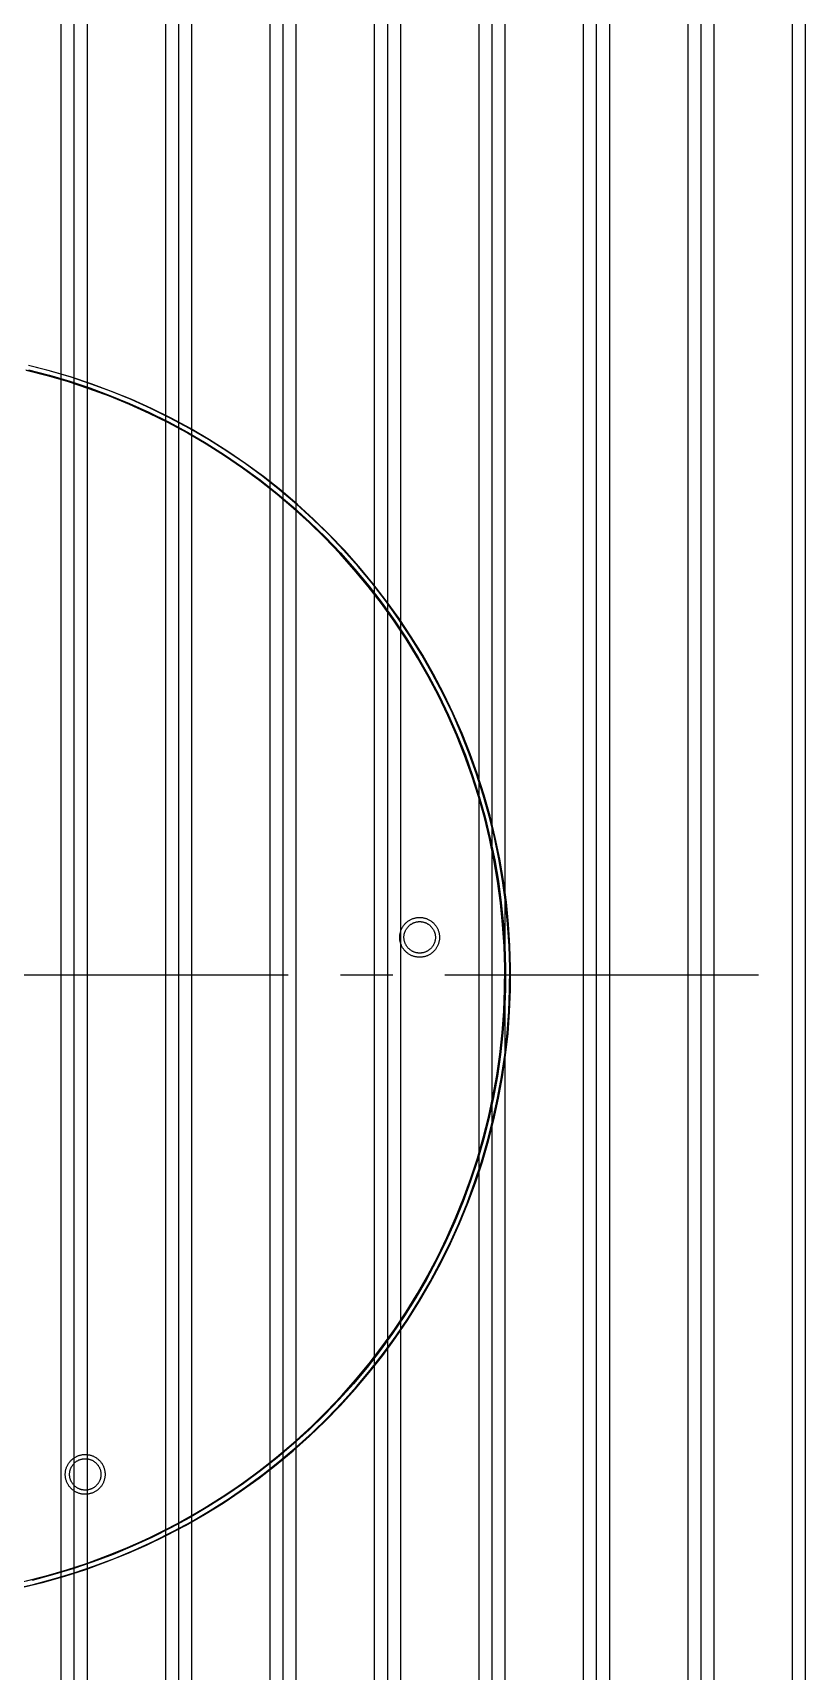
# Model space of a CAD drawing. Header units: inches. Extents: x -12478 to 399182, y -23212 to 525552.
# Drawn here: x 58603.7 to 58787.6, y 5479.4 to 5871.3 of the extents above; entities that cross this region are included whole.
import ezdxf

# ---------------------------------------------------------------- set-up
doc = ezdxf.new("R2010")
doc.units = ezdxf.units.IN
doc.header["$LTSCALE"] = 1000
doc.header["$MEASUREMENT"] = 0
doc.linetypes.add('CENTER2', pattern=[1.125, 0.75, -0.125, 0.125, -0.125])
doc.layers.add('8', color=8, linetype='Continuous')
doc.layers.add('A-ANNO-TXT3', color=252, linetype='Continuous')
doc.layers.add('Default', color=7, linetype='Continuous', true_color=0x000000)
doc.layers.add('Sanitary', color=253, linetype='Continuous', lineweight=0)

# ---------------------------------------------------------------- blocks, each defined once
blk = doc.blocks.new('Raindance S Showerpipe 300 1jet+thermostat 27114000 top')
at = {"layer": 'Default', "color": 0}
for p, q in [((193.92, -1474.5), (195.06, -1479.49)), ((194.4, -1477.01), (195.65, -1482.09)), ((195.3, -1475.25), (196.47, -1480.19)), ((195.06, -1479.49), (196.37, -1484.45)), ((197.06, -1482.55), (195.8, -1477.55)), ((197.33, -1484.17), (196.03, -1479.26)), ((196.47, -1480.19), (197.8, -1485.09)), ((484.23, -1482.8), (485.51, -1477.77)), ((485.51, -1477.85), (484.23, -1482.88)), ((485.55, -1478.47), (484.28, -1483.39)), ((485.24, -1483.66), (486.52, -1478.7)), ((485.34, -1483.45), (486.63, -1478.4)), ((195.65, -1482.09), (197.07, -1487.12)), ((196.37, -1484.45), (197.85, -1489.35)), ((198.5, -1487.51), (197.06, -1482.55)), ((198.8, -1489.04), (197.33, -1484.17)), ((197.8, -1485.09), (199.31, -1489.95)), ((484.23, -1482.88), (482.77, -1487.86)), ((482.78, -1487.78), (484.23, -1482.8)), ((484.28, -1483.39), (482.83, -1488.27)), ((483.79, -1488.57), (485.24, -1483.66)), ((483.88, -1488.45), (485.34, -1483.45)), ((197.07, -1487.12), (198.67, -1492.1)), ((200.1, -1492.41), (198.5, -1487.51)), ((200.44, -1493.86), (198.8, -1489.04)), ((217.5, -1489.21), (217.6, -1489.08)), ((217.6, -1489.08), (217.7, -1488.95)), ((217.7, -1488.95), (217.81, -1488.82)), ((217.81, -1488.82), (217.92, -1488.7)), ((217.92, -1488.7), (218.03, -1488.58)), ((218.03, -1488.58), (218.15, -1488.47)), ((218.15, -1488.47), (218.28, -1488.36)), ((218.28, -1488.36), (218.4, -1488.25)), ((218.4, -1488.25), (218.53, -1488.15)), ((218.53, -1488.15), (218.67, -1488.06)), ((218.67, -1488.06), (218.81, -1487.96)), ((218.81, -1487.96), (218.95, -1487.88)), ((218.83, -1489.22), (218.93, -1489.13)), ((218.93, -1489.13), (219.03, -1489.05)), ((218.95, -1487.88), (219.09, -1487.79)), ((219.03, -1489.05), (219.13, -1488.97)), ((219.09, -1487.79), (219.24, -1487.72)), ((219.13, -1488.97), (219.24, -1488.89)), ((219.24, -1487.72), (219.38, -1487.64)), ((219.24, -1488.89), (219.35, -1488.82)), ((219.35, -1488.82), (219.46, -1488.75)), ((219.38, -1487.64), (219.54, -1487.58)), ((219.46, -1488.75), (219.57, -1488.69)), ((219.54, -1487.58), (219.69, -1487.52)), ((219.57, -1488.69), (219.69, -1488.62)), ((219.69, -1487.52), (219.84, -1487.46)), ((219.69, -1488.62), (219.8, -1488.57)), ((219.8, -1488.57), (219.92, -1488.51)), ((219.84, -1487.46), (220, -1487.41)), ((219.92, -1488.51), (220.04, -1488.47)), ((220, -1487.41), (220.16, -1487.36)), ((220.04, -1488.47), (220.17, -1488.42)), ((220.16, -1487.36), (220.32, -1487.32)), ((220.17, -1488.42), (220.29, -1488.38)), ((220.29, -1488.38), (220.42, -1488.35)), ((220.32, -1487.32), (220.48, -1487.29)), ((220.42, -1488.35), (220.54, -1488.31)), ((220.48, -1487.29), (220.64, -1487.26)), ((220.54, -1488.31), (220.67, -1488.29)), ((220.64, -1487.26), (220.81, -1487.24)), ((220.67, -1488.29), (220.8, -1488.26)), ((220.8, -1488.26), (220.93, -1488.25)), ((220.81, -1487.24), (220.97, -1487.22)), ((220.93, -1488.25), (221.06, -1488.23)), ((220.97, -1487.22), (221.14, -1487.21)), ((221.06, -1488.23), (221.19, -1488.22)), ((221.14, -1487.21), (221.3, -1487.2)), ((221.19, -1488.22), (221.32, -1488.22)), ((221.3, -1487.2), (221.47, -1487.2)), ((221.32, -1488.22), (221.45, -1488.22)), ((221.45, -1488.22), (221.58, -1488.22)), ((221.47, -1487.2), (221.63, -1487.21)), ((221.58, -1488.22), (221.71, -1488.23)), ((221.63, -1487.21), (221.8, -1487.22)), ((221.71, -1488.23), (221.84, -1488.25)), ((221.8, -1487.22), (221.96, -1487.24)), ((221.84, -1488.25), (221.97, -1488.26)), ((221.96, -1487.24), (222.13, -1487.26)), ((221.97, -1488.26), (222.1, -1488.29)), ((222.1, -1488.29), (222.23, -1488.31)), ((222.13, -1487.26), (222.29, -1487.29)), ((222.23, -1488.31), (222.35, -1488.34)), ((222.29, -1487.29), (222.45, -1487.32)), ((222.35, -1488.34), (222.48, -1488.38)), ((222.45, -1487.32), (222.61, -1487.36)), ((222.48, -1488.38), (222.6, -1488.42)), ((222.6, -1488.42), (222.72, -1488.46)), ((222.61, -1487.36), (222.77, -1487.41)), ((222.72, -1488.46), (222.85, -1488.51)), ((222.77, -1487.41), (222.93, -1487.46)), ((222.85, -1488.51), (222.97, -1488.57)), ((222.93, -1487.46), (223.08, -1487.51)), ((222.97, -1488.57), (223.08, -1488.62)), ((223.08, -1487.51), (223.24, -1487.58)), ((223.08, -1488.62), (223.2, -1488.68)), ((223.2, -1488.68), (223.31, -1488.75)), ((223.24, -1487.58), (223.39, -1487.64)), ((223.31, -1488.75), (223.42, -1488.82)), ((223.39, -1487.64), (223.54, -1487.71)), ((223.42, -1488.82), (223.53, -1488.89)), ((223.53, -1488.89), (223.64, -1488.97)), ((223.54, -1487.71), (223.68, -1487.79)), ((223.64, -1488.97), (223.74, -1489.05)), ((223.68, -1487.79), (223.83, -1487.87)), ((223.74, -1489.05), (223.84, -1489.13)), ((223.83, -1487.87), (223.97, -1487.96)), ((223.84, -1489.13), (223.94, -1489.22)), ((223.97, -1487.96), (224.1, -1488.05)), ((224.1, -1488.05), (224.24, -1488.15)), ((224.24, -1488.15), (224.37, -1488.25)), ((224.37, -1488.25), (224.49, -1488.36)), ((224.49, -1488.36), (224.62, -1488.47)), ((224.62, -1488.47), (224.74, -1488.58)), ((224.74, -1488.58), (224.85, -1488.7)), ((224.85, -1488.7), (224.96, -1488.82)), ((224.96, -1488.82), (225.07, -1488.95)), ((225.07, -1488.95), (225.17, -1489.08)), ((225.17, -1489.08), (225.27, -1489.21)), ((482.77, -1487.86), (481.14, -1492.79)), ((481.15, -1492.72), (482.78, -1487.78)), ((482.83, -1488.27), (481.23, -1493.1)), ((482.17, -1493.43), (483.79, -1488.57)), ((482.24, -1493.39), (483.88, -1488.45)), ((197.85, -1489.35), (199.49, -1494.2)), ((198.67, -1492.1), (200.44, -1497.02)), ((199.31, -1489.95), (200.97, -1494.75)), ((201.88, -1497.26), (200.1, -1492.41)), ((216.63, -1491.84), (216.64, -1491.68)), ((216.63, -1492.01), (216.63, -1491.84)), ((216.63, -1492.17), (216.63, -1492.01)), ((216.64, -1492.34), (216.63, -1492.17)), ((216.64, -1491.68), (216.65, -1491.51)), ((216.66, -1492.5), (216.64, -1492.34)), ((216.65, -1491.51), (216.67, -1491.35)), ((216.68, -1492.67), (216.66, -1492.5)), ((216.67, -1491.35), (216.69, -1491.18)), ((216.71, -1492.83), (216.68, -1492.67)), ((216.69, -1491.18), (216.72, -1491.02)), ((216.74, -1492.99), (216.71, -1492.83)), ((216.72, -1491.02), (216.76, -1490.86)), ((216.78, -1493.15), (216.74, -1492.99)), ((216.76, -1490.86), (216.8, -1490.7)), ((216.8, -1490.7), (216.85, -1490.54)), ((216.85, -1490.54), (216.9, -1490.38)), ((216.9, -1490.38), (216.95, -1490.23)), ((216.95, -1490.23), (217.02, -1490.08)), ((217.02, -1490.08), (217.09, -1489.93)), ((217.09, -1489.93), (217.16, -1489.78)), ((217.16, -1489.78), (217.24, -1489.63)), ((217.24, -1489.63), (217.32, -1489.49)), ((217.32, -1489.49), (217.41, -1489.35)), ((217.41, -1489.35), (217.5, -1489.21)), ((217.63, -1491.75), (217.64, -1491.62)), ((217.63, -1491.88), (217.63, -1491.75)), ((217.63, -1492.01), (217.63, -1491.88)), ((217.63, -1492.14), (217.63, -1492.01)), ((217.64, -1492.27), (217.63, -1492.14)), ((217.64, -1491.62), (217.66, -1491.49)), ((217.65, -1492.4), (217.64, -1492.27)), ((217.67, -1492.53), (217.65, -1492.4)), ((217.66, -1491.49), (217.68, -1491.36)), ((217.69, -1492.66), (217.67, -1492.53)), ((217.68, -1491.36), (217.7, -1491.23)), ((217.72, -1492.79), (217.69, -1492.66)), ((217.7, -1491.23), (217.73, -1491.11)), ((217.75, -1492.92), (217.72, -1492.79)), ((217.73, -1491.11), (217.76, -1490.98)), ((217.78, -1493.04), (217.75, -1492.92)), ((217.76, -1490.98), (217.8, -1490.86)), ((217.82, -1493.17), (217.78, -1493.04)), ((217.8, -1490.86), (217.84, -1490.73)), ((217.84, -1490.73), (217.88, -1490.61)), ((217.88, -1490.61), (217.93, -1490.49)), ((217.93, -1490.49), (217.99, -1490.37)), ((217.99, -1490.37), (218.05, -1490.25)), ((218.05, -1490.25), (218.11, -1490.14)), ((218.11, -1490.14), (218.17, -1490.03)), ((218.17, -1490.03), (218.24, -1489.91)), ((218.24, -1489.91), (218.32, -1489.81)), ((218.32, -1489.81), (218.39, -1489.7)), ((218.39, -1489.7), (218.47, -1489.6)), ((218.47, -1489.6), (218.56, -1489.5)), ((218.56, -1489.5), (218.65, -1489.4)), ((218.65, -1489.4), (218.74, -1489.31)), ((218.74, -1489.31), (218.83, -1489.22)), ((223.94, -1489.22), (224.03, -1489.31)), ((224.03, -1489.31), (224.12, -1489.4)), ((224.12, -1489.4), (224.21, -1489.5)), ((224.21, -1489.5), (224.3, -1489.6)), ((224.3, -1489.6), (224.38, -1489.7)), ((224.38, -1489.7), (224.45, -1489.8)), ((224.45, -1489.8), (224.53, -1489.91)), ((224.53, -1489.91), (224.6, -1490.02)), ((224.6, -1490.02), (224.66, -1490.13)), ((224.66, -1490.13), (224.73, -1490.25)), ((224.73, -1490.25), (224.78, -1490.37)), ((224.78, -1490.37), (224.84, -1490.48)), ((224.84, -1490.48), (224.89, -1490.6)), ((224.89, -1490.6), (224.93, -1490.73)), ((224.93, -1490.73), (224.97, -1490.85)), ((224.99, -1493.04), (224.96, -1493.16)), ((224.97, -1490.85), (225.01, -1490.98)), ((225.03, -1492.91), (224.99, -1493.04)), ((225.01, -1490.98), (225.04, -1491.1)), ((225.06, -1492.79), (225.03, -1492.91)), ((225.04, -1491.1), (225.07, -1491.23)), ((225.09, -1492.66), (225.06, -1492.79)), ((225.07, -1491.23), (225.1, -1491.36)), ((225.11, -1492.53), (225.09, -1492.66)), ((225.1, -1491.36), (225.11, -1491.49)), ((225.11, -1491.49), (225.13, -1491.62)), ((225.12, -1492.4), (225.11, -1492.53)), ((225.14, -1492.27), (225.12, -1492.4)), ((225.13, -1491.62), (225.14, -1491.75)), ((225.14, -1491.75), (225.15, -1491.88)), ((225.15, -1492.01), (225.14, -1492.14)), ((225.14, -1492.14), (225.14, -1492.27)), ((225.15, -1491.88), (225.15, -1492.01)), ((225.27, -1489.21), (225.36, -1489.35)), ((225.36, -1489.35), (225.45, -1489.48)), ((225.45, -1489.48), (225.54, -1489.63)), ((225.54, -1489.63), (225.62, -1489.77)), ((225.62, -1489.77), (225.69, -1489.92)), ((225.69, -1489.92), (225.76, -1490.07)), ((225.76, -1490.07), (225.82, -1490.22)), ((225.82, -1490.22), (225.88, -1490.38)), ((225.88, -1490.38), (225.93, -1490.54)), ((225.93, -1490.54), (225.98, -1490.69)), ((225.98, -1490.69), (226.02, -1490.85)), ((226.04, -1492.98), (226, -1493.14)), ((226.02, -1490.85), (226.05, -1491.02)), ((226.07, -1492.82), (226.04, -1492.98)), ((226.05, -1491.02), (226.08, -1491.18)), ((226.1, -1492.66), (226.07, -1492.82)), ((226.08, -1491.18), (226.11, -1491.34)), ((226.12, -1492.5), (226.1, -1492.66)), ((226.11, -1491.34), (226.13, -1491.51)), ((226.13, -1492.33), (226.12, -1492.5)), ((226.13, -1491.51), (226.14, -1491.67)), ((226.14, -1492.17), (226.13, -1492.33)), ((226.14, -1491.67), (226.15, -1491.84)), ((226.15, -1492), (226.14, -1492.17)), ((226.15, -1491.84), (226.15, -1492)), ((481.14, -1492.79), (479.34, -1497.67)), ((479.35, -1497.59), (481.15, -1492.72)), ((199.49, -1494.2), (201.3, -1498.99)), ((202.23, -1498.62), (200.44, -1493.86)), ((200.97, -1494.75), (202.8, -1499.49)), ((216.82, -1493.31), (216.78, -1493.15)), ((216.87, -1493.47), (216.82, -1493.31)), ((216.93, -1493.62), (216.87, -1493.47)), ((216.99, -1493.78), (216.93, -1493.62)), ((217.05, -1493.93), (216.99, -1493.78)), ((217.12, -1494.08), (217.05, -1493.93)), ((217.2, -1494.23), (217.12, -1494.08)), ((217.28, -1494.37), (217.2, -1494.23)), ((217.37, -1494.51), (217.28, -1494.37)), ((217.46, -1494.65), (217.37, -1494.51)), ((217.55, -1494.78), (217.46, -1494.65)), ((217.65, -1494.91), (217.55, -1494.78)), ((217.76, -1495.04), (217.65, -1494.91)), ((217.87, -1495.17), (217.76, -1495.04)), ((217.86, -1493.29), (217.82, -1493.17)), ((217.91, -1493.41), (217.86, -1493.29)), ((217.98, -1495.29), (217.87, -1495.17)), ((217.96, -1493.53), (217.91, -1493.41)), ((218.02, -1493.65), (217.96, -1493.53)), ((218.1, -1495.4), (217.98, -1495.29)), ((218.08, -1493.77), (218.02, -1493.65)), ((218.14, -1493.88), (218.08, -1493.77)), ((218.22, -1495.51), (218.1, -1495.4)), ((218.21, -1493.99), (218.14, -1493.88)), ((218.28, -1494.1), (218.21, -1493.99)), ((218.35, -1495.62), (218.22, -1495.51)), ((218.36, -1494.21), (218.28, -1494.1)), ((218.47, -1495.73), (218.35, -1495.62)), ((218.44, -1494.31), (218.36, -1494.21)), ((218.52, -1494.41), (218.44, -1494.31)), ((218.61, -1495.83), (218.47, -1495.73)), ((218.61, -1494.51), (218.52, -1494.41)), ((218.7, -1494.6), (218.61, -1494.51)), ((218.74, -1495.92), (218.61, -1495.83)), ((218.79, -1494.7), (218.7, -1494.6)), ((218.88, -1496.01), (218.74, -1495.92)), ((218.88, -1494.78), (218.79, -1494.7)), ((218.98, -1494.87), (218.88, -1494.78)), ((219.02, -1496.09), (218.88, -1496.01)), ((219.08, -1494.95), (218.98, -1494.87)), ((219.17, -1496.17), (219.02, -1496.09)), ((219.19, -1495.03), (219.08, -1494.95)), ((219.32, -1496.25), (219.17, -1496.17)), ((219.3, -1495.1), (219.19, -1495.03)), ((219.41, -1495.17), (219.3, -1495.1)), ((219.47, -1496.32), (219.32, -1496.25)), ((219.52, -1495.24), (219.41, -1495.17)), ((219.62, -1496.38), (219.47, -1496.32)), ((219.63, -1495.3), (219.52, -1495.24)), ((219.77, -1496.44), (219.62, -1496.38)), ((219.75, -1495.36), (219.63, -1495.3)), ((219.87, -1495.42), (219.75, -1495.36)), ((219.93, -1496.49), (219.77, -1496.44)), ((219.99, -1495.47), (219.87, -1495.42)), ((220.09, -1496.54), (219.93, -1496.49)), ((220.11, -1495.51), (219.99, -1495.47)), ((220.25, -1496.58), (220.09, -1496.54)), ((220.23, -1495.56), (220.11, -1495.51)), ((220.36, -1495.59), (220.23, -1495.56)), ((220.41, -1496.62), (220.25, -1496.58)), ((220.48, -1495.63), (220.36, -1495.59)), ((220.57, -1496.65), (220.41, -1496.62)), ((220.61, -1495.66), (220.48, -1495.63)), ((220.73, -1496.68), (220.57, -1496.65)), ((220.74, -1495.68), (220.61, -1495.66)), ((220.9, -1496.7), (220.73, -1496.68)), ((220.87, -1495.7), (220.74, -1495.68)), ((221, -1495.72), (220.87, -1495.7)), ((221.06, -1496.71), (220.9, -1496.7)), ((221.13, -1495.73), (221, -1495.72)), ((221.23, -1496.72), (221.06, -1496.71)), ((221.26, -1495.74), (221.13, -1495.73)), ((221.39, -1496.72), (221.23, -1496.72)), ((221.39, -1495.74), (221.26, -1495.74)), ((221.52, -1495.74), (221.39, -1495.74)), ((221.56, -1496.72), (221.39, -1496.72)), ((221.65, -1495.73), (221.52, -1495.74)), ((221.72, -1496.71), (221.56, -1496.72)), ((221.78, -1495.72), (221.65, -1495.73)), ((221.89, -1496.7), (221.72, -1496.71)), ((221.91, -1495.7), (221.78, -1495.72)), ((222.05, -1496.68), (221.89, -1496.7)), ((222.04, -1495.68), (221.91, -1495.7)), ((222.17, -1495.66), (222.04, -1495.68)), ((222.21, -1496.65), (222.05, -1496.68)), ((222.29, -1495.63), (222.17, -1495.66)), ((222.38, -1496.62), (222.21, -1496.65)), ((222.42, -1495.59), (222.29, -1495.63)), ((222.54, -1496.58), (222.38, -1496.62)), ((222.54, -1495.56), (222.42, -1495.59)), ((222.67, -1495.51), (222.54, -1495.56)), ((222.7, -1496.54), (222.54, -1496.58)), ((222.79, -1495.47), (222.67, -1495.51)), ((222.85, -1496.49), (222.7, -1496.54)), ((222.91, -1495.42), (222.79, -1495.47)), ((223.01, -1496.44), (222.85, -1496.49)), ((223.03, -1495.36), (222.91, -1495.42)), ((223.17, -1496.38), (223.01, -1496.44)), ((223.15, -1495.3), (223.03, -1495.36)), ((223.26, -1495.24), (223.15, -1495.3)), ((223.32, -1496.31), (223.17, -1496.38)), ((223.37, -1495.17), (223.26, -1495.24)), ((223.47, -1496.24), (223.32, -1496.31)), ((223.48, -1495.1), (223.37, -1495.17)), ((223.61, -1496.17), (223.47, -1496.24)), ((223.59, -1495.03), (223.48, -1495.1)), ((223.69, -1494.95), (223.59, -1495.03)), ((223.76, -1496.09), (223.61, -1496.17)), ((223.79, -1494.87), (223.69, -1494.95)), ((223.9, -1496.01), (223.76, -1496.09)), ((223.89, -1494.78), (223.79, -1494.87)), ((223.99, -1494.69), (223.89, -1494.78)), ((224.04, -1495.92), (223.9, -1496.01)), ((224.08, -1494.6), (223.99, -1494.69)), ((224.18, -1495.82), (224.04, -1495.92)), ((224.17, -1494.51), (224.08, -1494.6)), ((224.26, -1494.41), (224.17, -1494.51)), ((224.31, -1495.72), (224.18, -1495.82)), ((224.34, -1494.31), (224.26, -1494.41)), ((224.44, -1495.62), (224.31, -1495.72)), ((224.42, -1494.2), (224.34, -1494.31)), ((224.49, -1494.1), (224.42, -1494.2)), ((224.56, -1495.51), (224.44, -1495.62)), ((224.57, -1493.99), (224.49, -1494.1)), ((224.68, -1495.4), (224.56, -1495.51)), ((224.63, -1493.87), (224.57, -1493.99)), ((224.7, -1493.76), (224.63, -1493.87)), ((224.8, -1495.28), (224.68, -1495.4)), ((224.76, -1493.65), (224.7, -1493.76)), ((224.81, -1493.53), (224.76, -1493.65)), ((224.91, -1495.16), (224.8, -1495.28)), ((224.86, -1493.41), (224.81, -1493.53)), ((224.91, -1493.29), (224.86, -1493.41)), ((224.96, -1493.16), (224.91, -1493.29)), ((225.02, -1495.04), (224.91, -1495.16)), ((225.13, -1494.91), (225.02, -1495.04)), ((225.23, -1494.78), (225.13, -1494.91)), ((225.32, -1494.64), (225.23, -1494.78)), ((225.41, -1494.5), (225.32, -1494.64)), ((225.5, -1494.36), (225.41, -1494.5)), ((225.58, -1494.22), (225.5, -1494.36)), ((225.66, -1494.07), (225.58, -1494.22)), ((225.73, -1493.92), (225.66, -1494.07)), ((225.79, -1493.77), (225.73, -1493.92)), ((225.85, -1493.62), (225.79, -1493.77)), ((225.91, -1493.46), (225.85, -1493.62)), ((225.96, -1493.3), (225.91, -1493.46)), ((226, -1493.14), (225.96, -1493.3)), ((481.23, -1493.1), (479.45, -1497.87)), ((480.39, -1498.23), (482.17, -1493.43)), ((480.43, -1498.28), (482.24, -1493.39)), ((200.44, -1497.02), (202.38, -1501.87)), ((201.3, -1498.99), (203.28, -1503.72)), ((203.82, -1502.04), (201.88, -1497.26)), ((204.19, -1503.31), (202.23, -1498.62)), ((202.8, -1499.49), (204.79, -1504.16)), ((479.34, -1497.67), (477.37, -1502.47)), ((477.38, -1502.39), (479.35, -1497.59)), ((479.45, -1497.87), (477.52, -1502.57)), ((478.44, -1502.97), (480.39, -1498.23)), ((478.45, -1503.1), (480.43, -1498.28)), ((202.66, -1502.54), (202.34, -1501.79)), ((202.38, -1501.87), (204.48, -1506.66)), ((203.04, -1503.43), (202.7, -1502.64)), ((203.43, -1504.32), (203.07, -1503.5)), ((203.28, -1503.72), (205.41, -1508.37)), ((203.82, -1505.19), (203.44, -1504.35)), ((205.93, -1506.75), (203.82, -1502.04)), ((206.31, -1507.94), (204.19, -1503.31)), ((204.79, -1504.16), (206.94, -1508.77)), ((475.24, -1507.13), (477.38, -1502.39)), ((477.37, -1502.47), (475.24, -1507.21)), ((477.52, -1502.57), (475.43, -1507.21)), ((476.31, -1507.85), (478.45, -1503.1)), ((476.33, -1507.64), (478.44, -1502.97)), ((204.2, -1506.04), (203.82, -1505.21)), ((204.59, -1506.88), (204.22, -1506.09)), ((204.48, -1506.66), (206.76, -1511.37)), ((206.3, -1510.46), (204.63, -1506.97)), ((205.41, -1508.37), (207.7, -1512.95)), ((208.2, -1511.38), (205.93, -1506.75)), ((208.59, -1512.49), (206.31, -1507.94)), ((472.94, -1511.78), (475.24, -1507.13)), ((475.24, -1507.21), (472.94, -1511.86)), ((475.43, -1507.21), (473.12, -1511.87)), ((473.99, -1512.55), (476.31, -1507.85)), ((474.01, -1512.33), (476.33, -1507.64)), ((476.33, -1507.64), (476.31, -1507.85)), ((208.07, -1513.9), (206.3, -1510.46)), ((206.76, -1511.37), (209.19, -1515.99)), ((206.94, -1508.77), (209.24, -1513.3)), ((210.62, -1515.94), (208.2, -1511.38)), ((211.02, -1516.96), (208.59, -1512.49)), ((472.94, -1511.86), (470.47, -1516.44)), ((470.48, -1516.36), (472.94, -1511.78)), ((473.12, -1511.87), (470.66, -1516.45)), ((471.51, -1517.16), (473.99, -1512.55)), ((471.53, -1516.94), (474.01, -1512.33)), ((207.7, -1512.95), (210.15, -1517.45)), ((210.5, -1518.33), (208.07, -1513.92)), ((209.19, -1515.99), (211.79, -1520.53)), ((209.24, -1513.3), (211.7, -1517.74)), ((213.21, -1520.41), (210.62, -1515.94)), ((467.86, -1520.84), (470.48, -1516.36)), ((470.47, -1516.44), (467.86, -1520.92)), ((470.66, -1516.45), (468.04, -1520.94)), ((210.15, -1517.45), (212.75, -1521.87)), ((213.08, -1522.65), (210.5, -1518.33)), ((213.6, -1521.34), (211.02, -1516.96)), ((211.7, -1517.74), (214.3, -1522.1)), ((215.95, -1524.78), (213.21, -1520.41)), ((468.87, -1521.68), (471.51, -1517.16)), ((468.89, -1521.46), (471.53, -1516.94)), ((211.79, -1520.53), (214.54, -1524.97)), ((212.75, -1521.87), (215.49, -1526.19)), ((215.8, -1526.89), (213.08, -1522.65)), ((216.33, -1525.64), (213.6, -1521.34)), ((214.3, -1522.1), (217.06, -1526.37)), ((467.86, -1520.92), (465.08, -1525.31)), ((465.09, -1525.23), (467.86, -1520.84)), ((468.04, -1520.94), (465.26, -1525.34)), ((466.07, -1526.11), (468.87, -1521.68)), ((466.09, -1525.89), (468.89, -1521.46)), ((467.31, -1524.2), (466.89, -1524.84)), ((214.54, -1524.97), (217.45, -1529.32)), ((215.49, -1526.19), (218.39, -1530.41)), ((218.66, -1531.03), (215.8, -1526.89)), ((218.84, -1529.06), (215.95, -1524.78)), ((219.2, -1529.83), (216.33, -1525.64)), ((217.06, -1526.37), (219.96, -1530.55)), ((462.16, -1529.52), (465.09, -1525.23)), ((465.08, -1525.31), (462.16, -1529.6)), ((465.26, -1525.34), (462.33, -1529.64)), ((463.12, -1530.43), (466.07, -1526.11)), ((463.14, -1530.21), (466.09, -1525.89)), ((465.89, -1526.39), (465.4, -1527.12)), ((466.36, -1525.66), (465.89, -1526.39)), ((466.84, -1524.93), (466.39, -1525.62)), ((217.45, -1529.32), (220.5, -1533.56)), ((218.39, -1530.41), (221.42, -1534.54)), ((219.21, -1531.81), (218.7, -1531.1)), ((221.87, -1533.23), (218.84, -1529.06)), ((222.22, -1533.93), (219.2, -1529.83)), ((219.77, -1532.58), (219.24, -1531.84)), ((219.96, -1530.55), (223, -1534.62)), ((462.16, -1529.6), (459.08, -1533.79)), ((459.09, -1533.71), (462.16, -1529.52)), ((462.33, -1529.64), (459.25, -1533.83)), ((460.03, -1534.65), (463.12, -1530.43)), ((460.05, -1534.44), (463.14, -1530.21)), ((461.87, -1532.18), (461.42, -1532.8)), ((220.32, -1533.32), (219.78, -1532.58)), ((220.87, -1534.05), (220.34, -1533.34)), ((220.5, -1533.56), (223.7, -1537.7)), ((221.42, -1534.78), (220.91, -1534.1)), ((221.42, -1534.54), (224.6, -1538.56)), ((221.98, -1535.51), (221.48, -1534.85)), ((225.05, -1537.3), (221.87, -1533.23)), ((222.54, -1536.23), (222.06, -1535.61)), ((225.37, -1537.92), (222.22, -1533.93)), ((223, -1534.62), (226.17, -1538.58)), ((455.87, -1537.79), (459.09, -1533.71)), ((459.08, -1533.79), (455.87, -1537.87)), ((459.25, -1533.83), (456.03, -1537.91)), ((456.78, -1538.76), (460.03, -1534.65)), ((456.8, -1538.54), (460.05, -1534.44)), ((459.19, -1535.74), (458.64, -1536.44)), ((459.74, -1535.03), (459.2, -1535.72)), ((460.28, -1534.32), (459.76, -1535)), ((460.82, -1533.61), (460.32, -1534.27)), ((461.35, -1532.9), (460.87, -1533.53)), ((223.7, -1537.7), (227.05, -1541.71)), ((224.6, -1538.56), (227.91, -1542.46)), ((228.37, -1541.25), (225.05, -1537.3)), ((228.66, -1541.81), (225.37, -1537.92)), ((226.17, -1538.58), (229.48, -1542.44)), ((452.51, -1541.75), (455.87, -1537.79)), ((455.87, -1537.87), (452.51, -1541.83)), ((456.03, -1537.91), (452.67, -1541.88)), ((453.4, -1542.75), (456.78, -1538.76)), ((453.42, -1542.54), (456.8, -1538.54)), ((227.05, -1541.71), (230.53, -1545.61)), ((227.91, -1542.46), (231.35, -1546.26)), ((231.82, -1545.09), (228.37, -1541.25)), ((232.08, -1545.57), (228.66, -1541.81)), ((229.48, -1542.44), (232.92, -1546.17)), ((452.51, -1541.83), (449.01, -1545.67)), ((449.02, -1545.59), (452.51, -1541.75)), ((452.67, -1541.88), (449.17, -1545.73)), ((449.87, -1546.63), (453.4, -1542.75)), ((449.89, -1546.41), (453.42, -1542.54)), ((230.53, -1545.61), (234.15, -1549.39)), ((231.35, -1546.26), (234.92, -1549.93)), ((235.4, -1548.8), (231.82, -1545.09)), ((235.62, -1549.22), (232.08, -1545.57)), ((232.92, -1546.17), (236.49, -1549.79)), ((445.39, -1549.31), (449.02, -1545.59)), ((449.01, -1545.67), (445.39, -1549.39)), ((449.17, -1545.73), (445.54, -1549.45)), ((446.22, -1550.38), (449.87, -1546.63)), ((446.24, -1550.16), (449.89, -1546.41)), ((234.15, -1549.39), (237.89, -1553.04)), ((234.92, -1549.93), (238.61, -1553.48)), ((239.11, -1552.39), (235.4, -1548.8)), ((239.29, -1552.75), (235.62, -1549.22)), ((236.49, -1549.79), (240.18, -1553.29)), ((445.39, -1549.39), (441.63, -1552.98)), ((441.64, -1552.9), (445.39, -1549.31)), ((445.54, -1549.45), (441.78, -1553.04)), ((442.44, -1553.99), (446.22, -1550.38)), ((442.46, -1553.78), (446.24, -1550.16)), ((237.89, -1553.04), (241.76, -1556.55)), ((238.61, -1553.48), (242.42, -1556.9)), ((242.94, -1555.85), (239.11, -1552.39)), ((243.08, -1556.14), (239.29, -1552.75)), ((240.18, -1553.29), (243.98, -1556.66)), ((437.76, -1556.35), (441.64, -1552.9)), ((441.63, -1552.98), (437.76, -1556.43)), ((441.78, -1553.04), (437.89, -1556.5)), ((438.53, -1557.48), (442.44, -1553.99)), ((438.55, -1557.26), (442.46, -1553.78)), ((241.76, -1556.55), (245.75, -1559.93)), ((242.42, -1556.9), (246.35, -1560.19)), ((246.89, -1559.17), (242.94, -1555.85)), ((246.98, -1559.41), (243.08, -1556.14)), ((243.98, -1556.66), (247.9, -1559.89)), ((250.95, -1562.35), (246.89, -1559.17)), ((250.99, -1562.54), (246.98, -1559.41)), ((429.66, -1562.85), (433.77, -1559.67)), ((437.76, -1556.43), (433.76, -1559.75)), ((433.77, -1559.67), (437.76, -1556.35)), ((437.89, -1556.5), (433.89, -1559.83)), ((434.5, -1560.82), (438.53, -1557.48)), ((434.52, -1560.61), (438.55, -1557.26)), ((245.75, -1559.93), (249.86, -1563.17)), ((246.35, -1560.19), (250.39, -1563.34)), ((247.9, -1559.89), (251.92, -1562.99)), ((249.86, -1563.17), (254.07, -1566.26)), ((250.39, -1563.34), (254.53, -1566.35)), ((255.12, -1565.39), (250.95, -1562.35)), ((255.1, -1565.53), (250.99, -1562.54)), ((251.92, -1562.99), (256.05, -1565.95)), ((425.44, -1565.88), (429.66, -1562.85)), ((429.65, -1562.93), (425.44, -1565.96)), ((429.78, -1563.01), (425.56, -1566.04)), ((433.76, -1559.75), (429.65, -1562.93)), ((433.89, -1559.83), (429.78, -1563.01)), ((430.36, -1564.03), (434.5, -1560.82)), ((430.38, -1563.81), (434.52, -1560.61)), ((254.07, -1566.26), (258.39, -1569.21)), ((254.53, -1566.35), (258.77, -1569.22)), ((259.31, -1568.39), (255.1, -1565.53)), ((259.4, -1568.28), (255.12, -1565.39)), ((256.05, -1565.95), (260.28, -1568.77)), ((348.1, -1567.57), (348.26, -1567.51)), ((348.26, -1567.51), (348.41, -1567.46)), ((348.41, -1567.46), (348.57, -1567.41)), ((348.57, -1567.41), (348.73, -1567.37)), ((348.73, -1567.37), (348.89, -1567.33)), ((348.89, -1567.33), (349.06, -1567.3)), ((349.06, -1567.3), (349.22, -1567.28)), ((349.22, -1567.28), (349.38, -1567.26)), ((349.38, -1567.26), (349.55, -1567.25)), ((349.55, -1567.25), (349.71, -1567.24)), ((349.71, -1567.24), (349.88, -1567.24)), ((349.88, -1567.24), (350.04, -1567.24)), ((350.04, -1567.24), (350.21, -1567.25)), ((350.21, -1567.25), (350.37, -1567.27)), ((350.37, -1567.27), (350.54, -1567.29)), ((350.54, -1567.29), (350.7, -1567.32)), ((350.7, -1567.32), (350.86, -1567.35)), ((350.86, -1567.35), (351.02, -1567.39)), ((351.02, -1567.39), (351.18, -1567.43)), ((351.18, -1567.43), (351.34, -1567.48)), ((351.34, -1567.48), (351.5, -1567.53)), ((421.12, -1568.77), (425.44, -1565.88)), ((425.44, -1565.96), (421.12, -1568.84)), ((425.56, -1566.04), (421.23, -1568.93)), ((421.75, -1569.99), (426.11, -1567.08)), ((421.77, -1569.77), (426.13, -1566.87)), ((426.11, -1567.08), (430.36, -1564.03)), ((426.13, -1566.87), (430.38, -1563.81)), ((258.39, -1569.21), (262.81, -1572)), ((258.77, -1569.22), (263.11, -1571.95)), ((263.62, -1571.09), (259.31, -1568.39)), ((263.77, -1571.03), (259.4, -1568.28)), ((260.28, -1568.77), (264.6, -1571.44)), ((268.02, -1573.65), (263.62, -1571.09)), ((268.23, -1573.62), (263.77, -1571.03)), ((345.1, -1571.59), (345.11, -1571.42)), ((345.11, -1571.42), (345.14, -1571.26)), ((345.14, -1571.26), (345.17, -1571.1)), ((345.17, -1571.1), (345.2, -1570.93)), ((345.2, -1570.93), (345.24, -1570.77)), ((345.24, -1570.77), (345.28, -1570.61)), ((345.28, -1570.61), (345.33, -1570.46)), ((345.33, -1570.46), (345.39, -1570.3)), ((345.39, -1570.3), (345.45, -1570.15)), ((345.45, -1570.15), (345.52, -1570)), ((345.52, -1570), (345.59, -1569.85)), ((345.59, -1569.85), (345.67, -1569.7)), ((345.67, -1569.7), (345.75, -1569.56)), ((345.75, -1569.56), (345.84, -1569.42)), ((345.84, -1569.42), (345.93, -1569.28)), ((345.93, -1569.28), (346.03, -1569.15)), ((346.03, -1569.15), (346.13, -1569.02)), ((346.1, -1571.56), (346.12, -1571.43)), ((346.12, -1571.43), (346.15, -1571.3)), ((346.13, -1569.02), (346.23, -1568.89)), ((346.15, -1571.3), (346.17, -1571.17)), ((346.17, -1571.17), (346.2, -1571.05)), ((346.2, -1571.05), (346.24, -1570.92)), ((346.23, -1568.89), (346.34, -1568.77)), ((346.24, -1570.92), (346.28, -1570.8)), ((346.28, -1570.8), (346.32, -1570.67)), ((346.32, -1570.67), (346.37, -1570.55)), ((346.34, -1568.77), (346.46, -1568.65)), ((346.37, -1570.55), (346.43, -1570.43)), ((346.43, -1570.43), (346.48, -1570.32)), ((346.46, -1568.65), (346.58, -1568.53)), ((346.48, -1570.32), (346.54, -1570.2)), ((346.54, -1570.2), (346.61, -1570.09)), ((346.58, -1568.53), (346.7, -1568.42)), ((346.61, -1570.09), (346.68, -1569.98)), ((346.68, -1569.98), (346.75, -1569.87)), ((346.7, -1568.42), (346.82, -1568.31)), ((346.75, -1569.87), (346.83, -1569.76)), ((346.82, -1568.31), (346.95, -1568.21)), ((346.83, -1569.76), (346.91, -1569.66)), ((346.91, -1569.66), (346.99, -1569.56)), ((346.95, -1568.21), (347.09, -1568.11)), ((346.99, -1569.56), (347.08, -1569.46)), ((347.08, -1569.46), (347.17, -1569.37)), ((347.09, -1568.11), (347.22, -1568.02)), ((347.17, -1569.37), (347.26, -1569.28)), ((347.22, -1568.02), (347.36, -1567.93)), ((347.26, -1569.28), (347.36, -1569.19)), ((347.36, -1567.93), (347.51, -1567.85)), ((347.36, -1569.19), (347.46, -1569.1)), ((347.46, -1569.1), (347.56, -1569.02)), ((347.51, -1567.85), (347.65, -1567.77)), ((347.56, -1569.02), (347.66, -1568.94)), ((347.65, -1567.77), (347.8, -1567.7)), ((347.66, -1568.94), (347.77, -1568.87)), ((347.77, -1568.87), (347.88, -1568.8)), ((347.8, -1567.7), (347.95, -1567.63)), ((347.88, -1568.8), (347.99, -1568.74)), ((347.95, -1567.63), (348.1, -1567.57)), ((347.99, -1568.74), (348.11, -1568.67)), ((348.11, -1568.67), (348.23, -1568.62)), ((348.23, -1568.62), (348.35, -1568.56)), ((348.35, -1568.56), (348.47, -1568.51)), ((348.47, -1568.51), (348.59, -1568.47)), ((348.59, -1568.47), (348.71, -1568.43)), ((348.71, -1568.43), (348.84, -1568.39)), ((348.84, -1568.39), (348.96, -1568.36)), ((348.96, -1568.36), (349.09, -1568.33)), ((349.09, -1568.33), (349.22, -1568.3)), ((349.22, -1568.3), (349.35, -1568.28)), ((349.35, -1568.28), (349.48, -1568.27)), ((349.48, -1568.27), (349.61, -1568.26)), ((349.61, -1568.26), (349.74, -1568.25)), ((349.74, -1568.25), (349.87, -1568.25)), ((349.87, -1568.25), (350, -1568.26)), ((350, -1568.26), (350.13, -1568.26)), ((350.13, -1568.26), (350.26, -1568.28)), ((350.26, -1568.28), (350.39, -1568.29)), ((350.39, -1568.29), (350.52, -1568.31)), ((350.52, -1568.31), (350.65, -1568.34)), ((350.65, -1568.34), (350.77, -1568.37)), ((350.77, -1568.37), (350.9, -1568.41)), ((350.9, -1568.41), (351.02, -1568.44)), ((351.02, -1568.44), (351.15, -1568.49)), ((351.15, -1568.49), (351.27, -1568.54)), ((351.27, -1568.54), (351.39, -1568.59)), ((351.39, -1568.59), (351.51, -1568.64)), ((351.5, -1567.53), (351.65, -1567.59)), ((351.51, -1568.64), (351.62, -1568.7)), ((351.62, -1568.7), (351.74, -1568.77)), ((351.65, -1567.59), (351.8, -1567.66)), ((351.74, -1568.77), (351.85, -1568.83)), ((351.8, -1567.66), (351.95, -1567.73)), ((351.85, -1568.83), (351.96, -1568.91)), ((351.95, -1567.73), (352.1, -1567.81)), ((351.96, -1568.91), (352.06, -1568.98)), ((352.06, -1568.98), (352.17, -1569.06)), ((352.1, -1567.81), (352.24, -1567.89)), ((352.17, -1569.06), (352.27, -1569.14)), ((352.24, -1567.89), (352.38, -1567.97)), ((352.27, -1569.14), (352.37, -1569.23)), ((352.37, -1569.23), (352.46, -1569.32)), ((352.38, -1567.97), (352.52, -1568.06)), ((352.46, -1569.32), (352.55, -1569.41)), ((352.52, -1568.06), (352.66, -1568.16)), ((352.55, -1569.41), (352.64, -1569.51)), ((352.64, -1569.51), (352.73, -1569.61)), ((352.66, -1568.16), (352.79, -1568.26)), ((352.73, -1569.61), (352.81, -1569.71)), ((352.79, -1568.26), (352.92, -1568.36)), ((352.81, -1569.71), (352.89, -1569.81)), ((352.89, -1569.81), (352.96, -1569.92)), ((352.92, -1568.36), (353.04, -1568.47)), ((352.96, -1569.92), (353.03, -1570.03)), ((353.03, -1570.03), (353.1, -1570.14)), ((353.04, -1568.47), (353.16, -1568.59)), ((353.1, -1570.14), (353.16, -1570.26)), ((353.16, -1568.59), (353.28, -1568.7)), ((353.16, -1570.26), (353.22, -1570.37)), ((353.22, -1570.37), (353.28, -1570.49)), ((353.28, -1568.7), (353.39, -1568.83)), ((353.28, -1570.49), (353.33, -1570.61)), ((353.33, -1570.61), (353.37, -1570.73)), ((353.37, -1570.73), (353.42, -1570.86)), ((353.39, -1568.83), (353.5, -1568.95)), ((353.42, -1570.86), (353.45, -1570.98)), ((353.45, -1570.98), (353.49, -1571.11)), ((353.49, -1571.11), (353.52, -1571.23)), ((353.5, -1568.95), (353.6, -1569.08)), ((353.52, -1571.23), (353.54, -1571.36)), ((353.54, -1571.36), (353.56, -1571.49)), ((353.6, -1569.08), (353.7, -1569.21)), ((353.7, -1569.21), (353.79, -1569.35)), ((353.79, -1569.35), (353.88, -1569.49)), ((353.88, -1569.49), (353.97, -1569.63)), ((353.97, -1569.63), (354.05, -1569.77)), ((354.05, -1569.77), (354.12, -1569.92)), ((354.12, -1569.92), (354.19, -1570.07)), ((354.19, -1570.07), (354.26, -1570.22)), ((354.26, -1570.22), (354.32, -1570.38)), ((354.32, -1570.38), (354.37, -1570.53)), ((354.37, -1570.53), (354.42, -1570.69)), ((354.42, -1570.69), (354.46, -1570.85)), ((354.46, -1570.85), (354.5, -1571.01)), ((354.5, -1571.01), (354.53, -1571.17)), ((354.53, -1571.17), (354.55, -1571.34)), ((354.55, -1571.34), (354.57, -1571.5)), ((421.12, -1568.84), (416.7, -1571.57)), ((416.71, -1571.5), (421.12, -1568.77)), ((421.23, -1568.93), (416.81, -1571.67)), ((417.3, -1572.74), (421.75, -1569.99)), ((417.32, -1572.53), (421.77, -1569.77)), ((262.81, -1572), (267.33, -1574.63)), ((263.11, -1571.95), (267.53, -1574.52)), ((264.6, -1571.44), (269.01, -1573.97)), ((267.33, -1574.63), (271.93, -1577.11)), ((267.53, -1574.52), (272.05, -1576.94)), ((272.51, -1576.05), (268.02, -1573.65)), ((272.78, -1576.05), (268.23, -1573.62)), ((269.01, -1573.97), (273.5, -1576.34)), ((345.08, -1571.92), (345.09, -1571.75)), ((345.08, -1572.08), (345.08, -1571.92)), ((345.09, -1572.25), (345.08, -1572.08)), ((345.09, -1571.75), (345.1, -1571.59)), ((345.1, -1572.41), (345.09, -1572.25)), ((345.11, -1572.58), (345.1, -1572.41)), ((345.14, -1572.74), (345.11, -1572.58)), ((345.17, -1572.9), (345.14, -1572.74)), ((345.2, -1573.06), (345.17, -1572.9)), ((345.24, -1573.22), (345.2, -1573.06)), ((345.28, -1573.38), (345.24, -1573.22)), ((345.34, -1573.54), (345.28, -1573.38)), ((345.39, -1573.7), (345.34, -1573.54)), ((345.45, -1573.85), (345.39, -1573.7)), ((345.52, -1574), (345.45, -1573.85)), ((345.59, -1574.15), (345.52, -1574)), ((345.67, -1574.3), (345.59, -1574.15)), ((345.75, -1574.44), (345.67, -1574.3)), ((345.84, -1574.58), (345.75, -1574.44)), ((345.93, -1574.72), (345.84, -1574.58)), ((346.03, -1574.85), (345.93, -1574.72)), ((346.13, -1574.98), (346.03, -1574.85)), ((346.08, -1571.82), (346.09, -1571.69)), ((346.08, -1571.95), (346.08, -1571.82)), ((346.08, -1572.08), (346.08, -1571.95)), ((346.08, -1572.21), (346.08, -1572.08)), ((346.09, -1572.34), (346.08, -1572.21)), ((346.09, -1571.69), (346.1, -1571.56)), ((346.11, -1572.47), (346.09, -1572.34)), ((346.12, -1572.6), (346.11, -1572.47)), ((346.15, -1572.73), (346.12, -1572.6)), ((346.24, -1575.11), (346.13, -1574.98)), ((346.17, -1572.86), (346.15, -1572.73)), ((346.2, -1572.98), (346.17, -1572.86)), ((346.24, -1573.11), (346.2, -1572.98)), ((346.28, -1573.23), (346.24, -1573.11)), ((346.35, -1575.23), (346.24, -1575.11)), ((346.32, -1573.35), (346.28, -1573.23)), ((346.37, -1573.48), (346.32, -1573.35)), ((346.46, -1575.35), (346.35, -1575.23)), ((346.43, -1573.6), (346.37, -1573.48)), ((346.48, -1573.71), (346.43, -1573.6)), ((346.58, -1575.47), (346.46, -1575.35)), ((346.54, -1573.83), (346.48, -1573.71)), ((346.61, -1573.94), (346.54, -1573.83)), ((346.68, -1574.05), (346.61, -1573.94)), ((346.75, -1574.16), (346.68, -1574.05)), ((346.83, -1574.27), (346.75, -1574.16)), ((346.91, -1574.37), (346.83, -1574.27)), ((346.99, -1574.47), (346.91, -1574.37)), ((347.08, -1574.57), (346.99, -1574.47)), ((347.17, -1574.66), (347.08, -1574.57)), ((347.26, -1574.75), (347.17, -1574.66)), ((347.36, -1574.84), (347.26, -1574.75)), ((347.46, -1574.92), (347.36, -1574.84)), ((347.56, -1575.01), (347.46, -1574.92)), ((347.67, -1575.08), (347.56, -1575.01)), ((347.77, -1575.16), (347.67, -1575.08)), ((347.88, -1575.23), (347.77, -1575.16)), ((348, -1575.29), (347.88, -1575.23)), ((348.11, -1575.35), (348, -1575.29)), ((348.23, -1575.41), (348.11, -1575.35)), ((351.62, -1575.32), (351.51, -1575.38)), ((351.74, -1575.26), (351.62, -1575.32)), ((351.85, -1575.19), (351.74, -1575.26)), ((351.96, -1575.12), (351.85, -1575.19)), ((352.06, -1575.04), (351.96, -1575.12)), ((352.17, -1574.96), (352.06, -1575.04)), ((352.27, -1574.88), (352.17, -1574.96)), ((352.37, -1574.8), (352.27, -1574.88)), ((352.46, -1574.71), (352.37, -1574.8)), ((352.55, -1574.61), (352.46, -1574.71)), ((352.64, -1574.52), (352.55, -1574.61)), ((352.73, -1574.42), (352.64, -1574.52)), ((352.81, -1574.32), (352.73, -1574.42)), ((352.89, -1574.21), (352.81, -1574.32)), ((352.96, -1574.11), (352.89, -1574.21)), ((353.03, -1574), (352.96, -1574.11)), ((353.1, -1573.88), (353.03, -1574)), ((353.16, -1573.77), (353.1, -1573.88)), ((353.22, -1573.65), (353.16, -1573.77)), ((353.28, -1575.29), (353.16, -1575.41)), ((353.28, -1573.53), (353.22, -1573.65)), ((353.33, -1573.41), (353.28, -1573.53)), ((353.39, -1575.17), (353.28, -1575.29)), ((353.37, -1573.29), (353.33, -1573.41)), ((353.42, -1573.17), (353.37, -1573.29)), ((353.5, -1575.04), (353.39, -1575.17)), ((353.45, -1573.04), (353.42, -1573.17)), ((353.49, -1572.92), (353.45, -1573.04)), ((353.52, -1572.79), (353.49, -1572.92)), ((353.6, -1574.91), (353.5, -1575.04)), ((353.54, -1572.66), (353.52, -1572.79)), ((353.56, -1572.53), (353.54, -1572.66)), ((353.56, -1571.49), (353.58, -1571.62)), ((353.58, -1572.4), (353.56, -1572.53)), ((353.58, -1571.62), (353.59, -1571.75)), ((353.59, -1572.27), (353.58, -1572.4)), ((353.59, -1571.75), (353.6, -1571.88)), ((353.6, -1572.14), (353.59, -1572.27)), ((353.6, -1571.88), (353.6, -1572.01)), ((353.6, -1572.01), (353.6, -1572.14)), ((353.7, -1574.78), (353.6, -1574.91)), ((353.8, -1574.65), (353.7, -1574.78)), ((353.89, -1574.51), (353.8, -1574.65)), ((353.97, -1574.36), (353.89, -1574.51)), ((354.05, -1574.22), (353.97, -1574.36)), ((354.12, -1574.07), (354.05, -1574.22)), ((354.19, -1573.92), (354.12, -1574.07)), ((354.26, -1573.77), (354.19, -1573.92)), ((354.32, -1573.62), (354.26, -1573.77)), ((354.37, -1573.46), (354.32, -1573.62)), ((354.42, -1573.3), (354.37, -1573.46)), ((354.46, -1573.14), (354.42, -1573.3)), ((354.5, -1572.98), (354.46, -1573.14)), ((354.53, -1572.82), (354.5, -1572.98)), ((354.55, -1572.66), (354.53, -1572.82)), ((354.57, -1572.49), (354.55, -1572.66)), ((354.57, -1571.5), (354.59, -1571.67)), ((354.59, -1572.33), (354.57, -1572.49)), ((354.59, -1571.67), (354.6, -1571.83)), ((354.6, -1572.16), (354.59, -1572.33)), ((354.6, -1571.83), (354.6, -1572)), ((354.6, -1572), (354.6, -1572.16)), ((412.19, -1574.15), (407.59, -1576.56)), ((407.6, -1576.49), (412.2, -1574.07)), ((412.29, -1574.24), (407.69, -1576.66)), ((408.12, -1577.77), (412.75, -1575.34)), ((408.14, -1577.56), (412.77, -1575.12)), ((416.7, -1571.57), (412.19, -1574.15)), ((412.2, -1574.07), (416.71, -1571.5)), ((416.81, -1571.67), (412.29, -1574.24)), ((412.75, -1575.34), (417.3, -1572.74)), ((412.77, -1575.12), (417.32, -1572.53)), ((271.93, -1577.11), (276.62, -1579.42)), ((272.05, -1576.94), (276.64, -1579.21)), ((277.07, -1578.3), (272.51, -1576.05)), ((277.41, -1578.33), (272.78, -1576.05)), ((273.5, -1576.34), (278.08, -1578.55)), ((276.64, -1579.21), (281.41, -1581.36)), ((281.81, -1580.44), (277.07, -1578.3)), ((282.12, -1580.44), (277.41, -1578.33)), ((278.08, -1578.55), (282.72, -1580.61)), ((346.7, -1575.58), (346.58, -1575.47)), ((346.83, -1575.68), (346.7, -1575.58)), ((346.96, -1575.79), (346.83, -1575.68)), ((347.09, -1575.88), (346.96, -1575.79)), ((347.23, -1575.98), (347.09, -1575.88)), ((347.37, -1576.06), (347.23, -1575.98)), ((347.51, -1576.15), (347.37, -1576.06)), ((347.65, -1576.23), (347.51, -1576.15)), ((347.8, -1576.3), (347.65, -1576.23)), ((347.95, -1576.37), (347.8, -1576.3)), ((348.11, -1576.43), (347.95, -1576.37)), ((348.26, -1576.49), (348.11, -1576.43)), ((348.35, -1575.47), (348.23, -1575.41)), ((348.42, -1576.54), (348.26, -1576.49)), ((348.47, -1575.52), (348.35, -1575.47)), ((348.58, -1576.59), (348.42, -1576.54)), ((348.59, -1575.56), (348.47, -1575.52)), ((348.74, -1576.63), (348.58, -1576.59)), ((348.71, -1575.6), (348.59, -1575.56)), ((348.84, -1575.64), (348.71, -1575.6)), ((348.9, -1576.66), (348.74, -1576.63)), ((348.97, -1575.67), (348.84, -1575.64)), ((349.06, -1576.69), (348.9, -1576.66)), ((349.09, -1575.7), (348.97, -1575.67)), ((349.22, -1576.72), (349.06, -1576.69)), ((349.22, -1575.72), (349.09, -1575.7)), ((349.35, -1575.74), (349.22, -1575.72)), ((349.39, -1576.74), (349.22, -1576.72)), ((349.48, -1575.76), (349.35, -1575.74)), ((349.55, -1576.75), (349.39, -1576.74)), ((349.61, -1575.77), (349.48, -1575.76)), ((349.72, -1576.76), (349.55, -1576.75)), ((349.74, -1575.77), (349.61, -1575.77)), ((349.88, -1576.76), (349.72, -1576.76)), ((349.87, -1575.77), (349.74, -1575.77)), ((350, -1575.77), (349.87, -1575.77)), ((350.05, -1576.75), (349.88, -1576.76)), ((350.13, -1575.76), (350, -1575.77)), ((350.21, -1576.74), (350.05, -1576.75)), ((350.26, -1575.75), (350.13, -1575.76)), ((350.38, -1576.73), (350.21, -1576.74)), ((350.39, -1575.73), (350.26, -1575.75)), ((350.54, -1576.71), (350.38, -1576.73)), ((350.52, -1575.71), (350.39, -1575.73)), ((350.65, -1575.69), (350.52, -1575.71)), ((350.7, -1576.68), (350.54, -1576.71)), ((350.78, -1575.66), (350.65, -1575.69)), ((350.87, -1576.65), (350.7, -1576.68)), ((350.9, -1575.62), (350.78, -1575.66)), ((351.03, -1576.61), (350.87, -1576.65)), ((351.03, -1575.58), (350.9, -1575.62)), ((351.15, -1575.54), (351.03, -1575.58)), ((351.19, -1576.56), (351.03, -1576.61)), ((351.27, -1575.49), (351.15, -1575.54)), ((351.34, -1576.51), (351.19, -1576.56)), ((351.39, -1575.44), (351.27, -1575.49)), ((351.5, -1576.46), (351.34, -1576.51)), ((351.51, -1575.38), (351.39, -1575.44)), ((351.65, -1576.4), (351.5, -1576.46)), ((351.8, -1576.33), (351.65, -1576.4)), ((351.95, -1576.26), (351.8, -1576.33)), ((352.1, -1576.19), (351.95, -1576.26)), ((352.24, -1576.11), (352.1, -1576.19)), ((352.39, -1576.02), (352.24, -1576.11)), ((352.52, -1575.93), (352.39, -1576.02)), ((352.66, -1575.83), (352.52, -1575.93)), ((352.79, -1575.73), (352.66, -1575.83)), ((352.92, -1575.63), (352.79, -1575.73)), ((353.04, -1575.52), (352.92, -1575.63)), ((353.16, -1575.41), (353.04, -1575.52)), ((398.16, -1580.83), (402.92, -1578.74)), ((402.91, -1578.82), (398.16, -1580.91)), ((403, -1578.92), (398.24, -1581.01)), ((407.59, -1576.56), (402.91, -1578.82)), ((402.92, -1578.74), (407.6, -1576.49)), ((407.69, -1576.66), (403, -1578.92)), ((403.4, -1580.04), (408.12, -1577.77)), ((403.42, -1579.83), (408.14, -1577.56)), ((276.62, -1579.42), (281.39, -1581.57)), ((281.39, -1581.57), (286.24, -1583.56)), ((281.41, -1581.36), (286.26, -1583.34)), ((286.62, -1582.41), (281.81, -1580.44)), ((286.9, -1582.39), (282.12, -1580.44)), ((282.72, -1580.61), (287.43, -1582.51)), ((291.5, -1584.21), (286.62, -1582.41)), ((291.75, -1584.17), (286.9, -1582.39)), ((287.43, -1582.51), (292.21, -1584.25)), ((393.33, -1582.83), (388.44, -1584.58)), ((388.45, -1584.5), (393.34, -1582.75)), ((393.41, -1582.94), (388.51, -1584.69)), ((398.16, -1580.91), (393.33, -1582.83)), ((393.34, -1582.75), (398.16, -1580.83)), ((398.24, -1581.01), (393.41, -1582.94)), ((393.74, -1584.09), (398.61, -1582.15)), ((393.76, -1583.87), (398.63, -1581.93)), ((398.61, -1582.15), (403.4, -1580.04)), ((398.63, -1581.93), (403.42, -1579.83)), ((286.24, -1583.56), (291.15, -1585.37)), ((286.26, -1583.34), (291.17, -1585.16)), ((291.15, -1585.37), (296.12, -1587.02)), ((291.17, -1585.16), (296.14, -1586.8)), ((296.44, -1585.85), (291.5, -1584.21)), ((296.65, -1585.78), (291.75, -1584.17)), ((292.21, -1584.25), (297.04, -1585.82)), ((296.12, -1587.02), (301.15, -1588.48)), ((296.14, -1586.8), (301.17, -1588.27)), ((301.43, -1587.3), (296.44, -1585.85)), ((301.6, -1587.22), (296.65, -1585.78)), ((297.04, -1585.82), (301.92, -1587.23)), ((378.5, -1587.49), (383.5, -1586.08)), ((383.5, -1586.16), (378.5, -1587.57)), ((383.56, -1586.27), (378.55, -1587.68)), ((383.5, -1586.08), (388.45, -1584.5)), ((388.44, -1584.58), (383.5, -1586.16)), ((388.51, -1584.69), (383.56, -1586.27)), ((383.83, -1587.45), (388.81, -1585.85)), ((383.85, -1587.23), (388.83, -1585.64)), ((388.81, -1585.85), (393.74, -1584.09)), ((388.83, -1585.64), (393.76, -1583.87)), ((301.15, -1588.48), (306.22, -1589.78)), ((301.17, -1588.27), (306.24, -1589.56)), ((306.47, -1588.59), (301.43, -1587.3)), ((306.61, -1588.49), (301.6, -1587.22)), ((301.92, -1587.23), (306.85, -1588.47)), ((306.22, -1589.78), (311.34, -1590.89)), ((306.24, -1589.56), (311.36, -1590.67)), ((311.55, -1589.69), (306.47, -1588.59)), ((311.65, -1589.59), (306.61, -1588.49)), ((306.85, -1588.47), (311.81, -1589.54)), ((311.34, -1590.89), (316.49, -1591.82)), ((311.36, -1590.67), (316.51, -1591.61)), ((316.67, -1590.62), (311.55, -1589.69)), ((316.73, -1590.51), (311.65, -1589.59)), ((311.81, -1589.54), (316.81, -1590.44)), ((321.81, -1591.37), (316.67, -1590.62)), ((321.83, -1591.25), (316.73, -1590.51)), ((316.81, -1590.44), (321.84, -1591.17)), ((363.25, -1590.73), (358.1, -1591.43)), ((358.11, -1591.35), (363.25, -1590.65)), ((363.28, -1590.85), (358.13, -1591.55)), ((363.25, -1590.65), (368.37, -1589.78)), ((368.37, -1589.85), (363.25, -1590.73)), ((368.41, -1589.97), (363.28, -1590.85)), ((363.43, -1591.84), (368.6, -1590.95)), ((368.37, -1589.78), (373.46, -1588.72)), ((373.45, -1588.8), (368.37, -1589.85)), ((373.5, -1588.91), (368.41, -1589.97)), ((368.57, -1591.17), (373.7, -1590.11)), ((368.6, -1590.95), (373.72, -1589.89)), ((378.5, -1587.57), (373.45, -1588.8)), ((373.46, -1588.72), (378.5, -1587.49)), ((378.55, -1587.68), (373.5, -1588.91)), ((373.7, -1590.11), (378.79, -1588.87)), ((373.72, -1589.89), (378.81, -1588.65)), ((378.79, -1588.87), (383.83, -1587.45)), ((378.81, -1588.65), (383.85, -1587.23)), ((316.49, -1591.82), (321.67, -1592.58)), ((316.51, -1591.61), (321.69, -1592.36)), ((321.67, -1592.58), (326.87, -1593.15)), ((321.69, -1592.36), (326.89, -1592.93)), ((326.98, -1591.94), (321.81, -1591.37)), ((327, -1591.82), (321.83, -1591.25)), ((321.84, -1591.17), (327, -1591.74)), ((326.87, -1593.15), (332.09, -1593.54)), ((326.89, -1592.93), (332.11, -1593.32)), ((332.17, -1592.33), (326.98, -1591.94)), ((327, -1591.74), (332.18, -1592.13)), ((332.18, -1592.21), (327, -1591.82)), ((332.09, -1593.54), (337.32, -1593.75)), ((332.11, -1593.32), (337.34, -1593.53)), ((337.37, -1592.53), (332.17, -1592.33)), ((332.18, -1592.13), (337.37, -1592.33)), ((337.36, -1592.41), (332.18, -1592.21)), ((337.32, -1593.75), (342.56, -1593.78)), ((337.34, -1593.53), (342.58, -1593.56)), ((342.56, -1592.44), (337.36, -1592.41)), ((337.37, -1592.33), (342.57, -1592.36)), ((342.57, -1592.56), (337.37, -1592.53)), ((347.75, -1592.28), (342.56, -1592.44)), ((342.56, -1593.78), (347.79, -1593.62)), ((342.57, -1592.36), (347.76, -1592.2)), ((347.77, -1592.4), (342.57, -1592.56)), ((342.58, -1593.56), (347.81, -1593.4)), ((352.93, -1591.95), (347.75, -1592.28)), ((347.76, -1592.2), (352.94, -1591.87)), ((352.95, -1592.07), (347.77, -1592.4)), ((347.79, -1593.62), (353.02, -1593.28)), ((347.81, -1593.4), (353.04, -1593.06)), ((358.1, -1591.43), (352.93, -1591.95)), ((352.94, -1591.87), (358.11, -1591.35)), ((358.13, -1591.55), (352.95, -1592.07)), ((353.02, -1593.28), (358.23, -1592.76)), ((353.04, -1593.06), (358.25, -1592.54)), ((358.23, -1592.76), (363.41, -1592.05)), ((358.25, -1592.54), (363.43, -1591.84)), ((363.41, -1592.05), (368.57, -1591.17))]:
    blk.add_line(p, q, dxfattribs=at)

msp = doc.modelspace()

# ---------------------------------------------------------------- hatches: boundary and pattern name
at = {"layer": '8'}
h = msp.add_hatch(dxfattribs=at)
h.set_pattern_fill('PLAST', color=8, scale=100, angle=90)
h.set_pattern_definition([(90, (46791.716, 0), (-25, 2e-15), []), (90, (46788.591, 2e-16), (-25, 2e-15), []), (90, (46785.466, 4e-16), (-25, 2e-15), [])])
h.paths.add_polyline_path([(58099.34, 6224.53), (59764.34, 6224.53), (59764.34, 5067.31), (58099.34, 5067.31)])

# ---------------------------------------------------------------- linework, layer by layer
at = {"layer": 'A-ANNO-TXT3', "linetype": 'CENTER2', "ltscale": 0.1}
msp.add_line((58777.31, 5645.92, 0), (58010.62, 5645.92, 0), dxfattribs=at)

# ---------------------------------------------------------------- block references
at = {"layer": 'Sanitary', "rotation": 90}
msp.add_blockref('Raindance S Showerpipe 300 1jet+thermostat 27114000 top', (57124.25, 5305.13, 0), dxfattribs=at)

doc.saveas('drawing.dxf')
